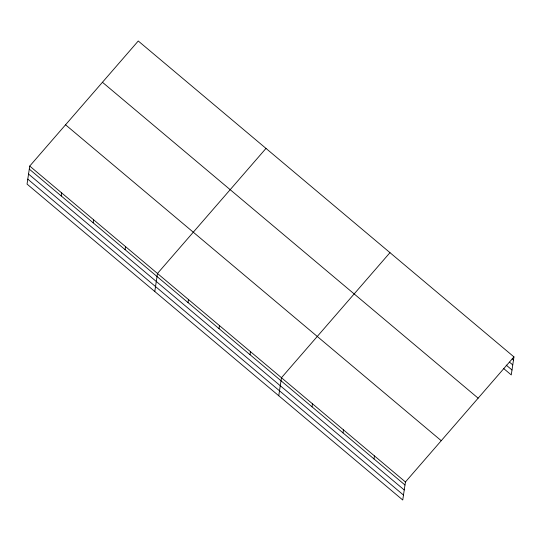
<?xml version="1.0" encoding="UTF-8"?>
<svg xmlns="http://www.w3.org/2000/svg" width="541" height="541" viewBox="0 0 541 541"><rect width="100%" height="100%" fill="white"/><g stroke="black" fill="none" stroke-linecap="round" stroke-linejoin="round"><path stroke-width="0.81" d="M29.741 166.073L27.05 184.102L402.741 499.999L405.439 481.97L513.95 356.898L138.259 41.001L29.741 166.073L405.439 481.97M61.221 195.964L61.681 192.927M93.16 222.811L93.613 219.774M125.093 249.665L125.546 246.628M154.787 291.504L157.478 273.482L265.989 148.41M188.018 302.581L188.478 299.538M219.017 328.637L219.47 325.601M250.01 354.7L250.463 351.664M278.764 395.755L281.462 377.726L389.973 252.654M312.001 406.825L312.455 403.789M342.994 432.888L343.447 429.852M373.987 458.951L374.44 455.907M513.95 356.898L511.259 374.927L503.509 368.414M512.205 358.852L513.497 359.941M509.527 362.172L512.76 364.884M506.187 365.094L511.996 369.983M102.445 82.273L478.143 398.176M65.556 124.802L441.246 440.699M29.288 169.11L404.986 485.007M28.551 174.06L404.242 489.957M27.787 179.152L403.485 495.049"/></g></svg>
